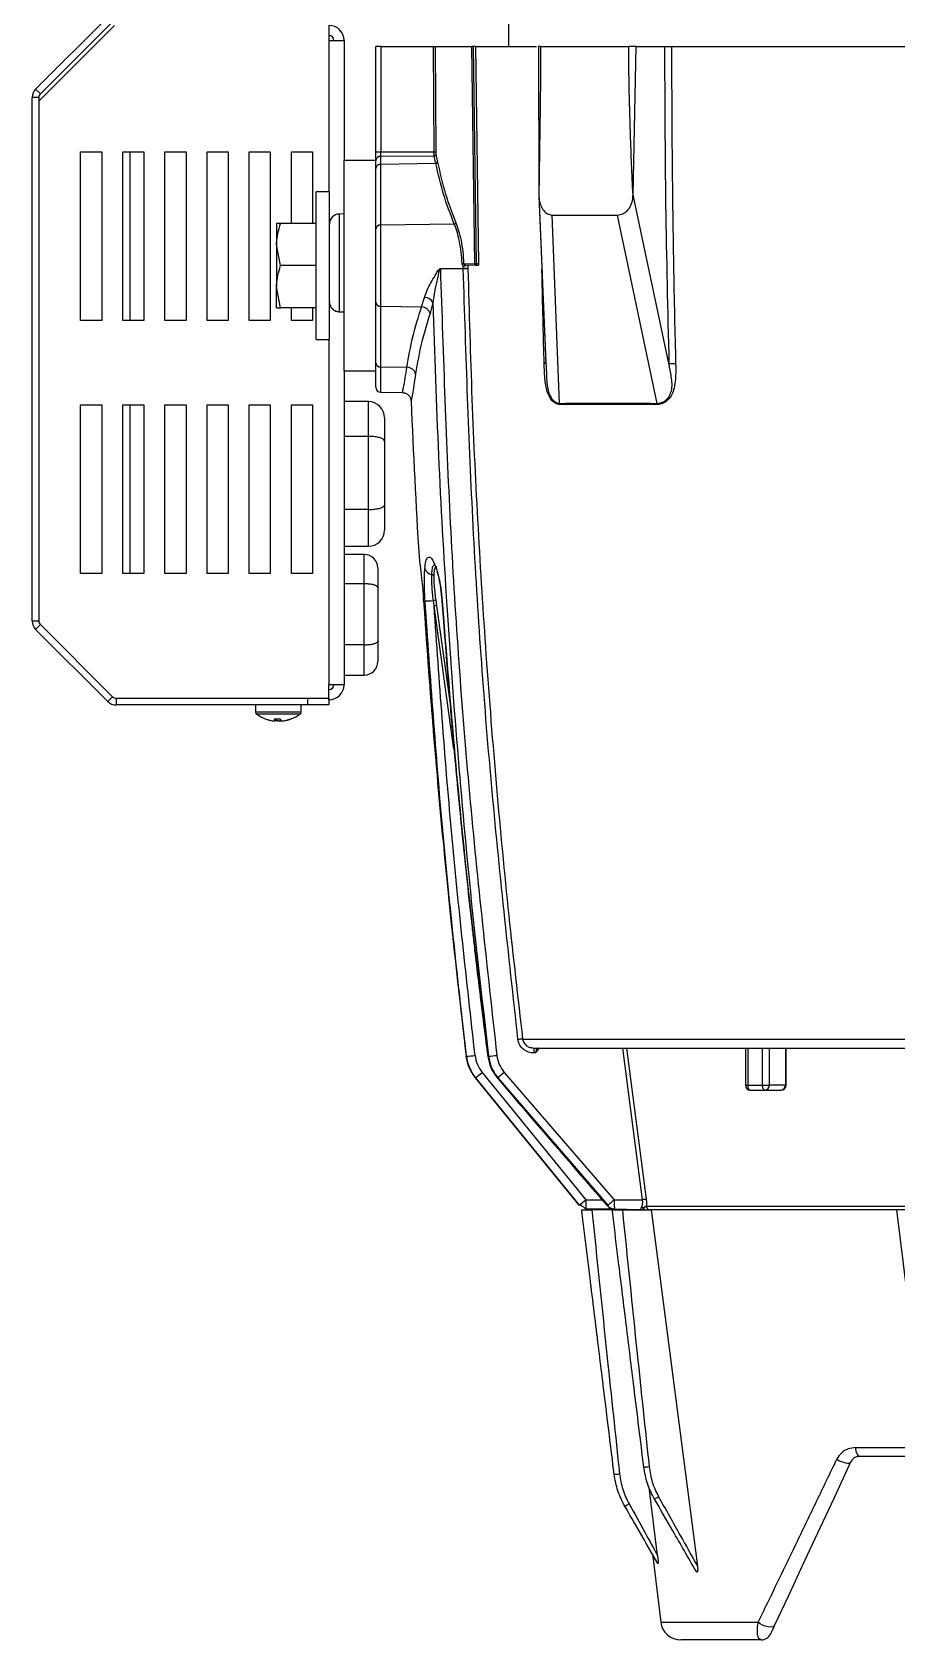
# Model space of a CAD drawing. Extents: x 8 to 113, y 0 to 87.
# Drawn here: x 43.24 to 48.37, y 0.22 to 9.75 of the extents above; entities that cross this region are included whole.
import ezdxf

# ---------------------------------------------------------------- set-up
doc = ezdxf.new("R2010")
doc.units = 0
doc.header["$MEASUREMENT"] = 0
doc.layers.add('OBJECT', color=7, linetype='CONTINUOUS')

msp = doc.modelspace()

# ---------------------------------------------------------------- linework, layer by layer
at = {"layer": 'OBJECT'}
for p, q in [((43.2627, 9.4164), (43.6901, 9.8438)), ((46.0703, 9.6693), (46.0703, 9.8756)), ((43.7313, 9.7943), (43.2822, 9.3452)), ((43.7184, 9.8156), (43.291, 9.3881)), ((45.0022, 9.7943), (45.0022, 9.7043)), ((45.0022, 9.7043), (45.0922, 9.7043)), ((45.0022, 9.7043), (45.0022, 8.8068)), ((45.0922, 9.7043), (45.0922, 8.9943)), ((45.2802, 9.0435), (45.2802, 9.6693)), ((45.3094, 9.6693), (45.2802, 9.6693)), ((45.3094, 9.6693), (45.3094, 9.0435)), ((45.3094, 9.6693), (45.6222, 9.6693)), ((45.6261, 9.0451), (45.6222, 9.6693)), ((45.6319, 9.6693), (45.6357, 9.0452)), ((45.6319, 9.6693), (45.8492, 9.6693)), ((45.8671, 8.3796), (45.8492, 9.6693)), ((45.8581, 9.6693), (45.8761, 8.3798)), ((45.8719, 9.6693), (45.8581, 9.6693)), ((45.8719, 9.6693), (45.8899, 8.3793)), ((45.8719, 9.6693), (46.2325, 9.6693)), ((46.2447, 9.6693), (46.2473, 8.7893)), ((46.2576, 9.6693), (46.7808, 9.6693)), ((46.8059, 8.7893), (46.8253, 9.6693)), ((46.8253, 9.6693), (46.993, 9.6693)), ((47.0346, 9.6693), (48.7749, 9.6693)), ((43.2422, 6.2618), (43.2422, 9.3669)), ((43.2822, 9.3669), (43.2422, 9.3669)), ((43.291, 9.3881), (43.2627, 9.4164)), ((43.2822, 9.3669), (43.2822, 6.2618)), ((43.5297, 9.0443), (43.6547, 9.0443)), ((43.5297, 8.0443), (43.5297, 9.0443)), ((43.6547, 9.0443), (43.6547, 8.0443)), ((43.7797, 9.0443), (43.9047, 9.0443)), ((43.7797, 8.0443), (43.7797, 9.0443)), ((43.8222, 9.0443), (43.8222, 8.0443)), ((43.9047, 9.0443), (43.9047, 8.0443)), ((44.0297, 9.0443), (44.1547, 9.0443)), ((44.0297, 8.0443), (44.0297, 9.0443)), ((44.1547, 9.0443), (44.1547, 8.0443)), ((44.2797, 9.0443), (44.4047, 9.0443)), ((44.2797, 8.0443), (44.2797, 9.0443)), ((44.4047, 9.0443), (44.4047, 8.0443)), ((44.5297, 9.0443), (44.6547, 9.0443)), ((44.5297, 8.0443), (44.5297, 9.0443)), ((44.6547, 9.0443), (44.6547, 8.0443)), ((44.7797, 8.6193), (44.7797, 9.0443)), ((44.7797, 9.0443), (44.9047, 9.0443)), ((44.9047, 9.0443), (44.9047, 8.6193)), ((45.0922, 7.7443), (45.0922, 8.9943)), ((45.0922, 8.9943), (45.2802, 8.9943)), ((45.2802, 9.0435), (45.3094, 9.0435)), ((45.2802, 7.7443), (45.2802, 8.9943)), ((45.3094, 9.0435), (45.6261, 9.0451)), ((45.6273, 9.0193), (45.3097, 9.0176)), ((45.3097, 8.9697), (45.3097, 9.0176)), ((45.6367, 8.9743), (45.3097, 8.9697)), ((45.3097, 8.6097), (45.3097, 8.9697)), ((45.6367, 8.9743), (45.6273, 9.0193)), ((45.6371, 9.028), (45.6464, 8.9825)), ((45.0052, 8.8068), (44.9272, 8.8068)), ((44.9272, 7.9318), (44.9272, 8.8068)), ((45.0052, 7.9318), (45.0052, 8.8068)), ((46.2473, 8.7893), (46.2897, 7.7881)), ((46.2478, 8.7811), (46.2897, 7.7941)), ((47.019, 7.7881), (46.8059, 8.7893)), ((44.6922, 8.6193), (44.6922, 8.4943)), ((44.9272, 8.6193), (44.7145, 8.6193)), ((45.0922, 8.6763), (45.0636, 8.6756)), ((45.0636, 8.6756), (45.0636, 8.0961)), ((45.746, 8.6158), (45.3097, 8.6097)), ((45.3097, 8.1289), (45.3097, 8.6097)), ((46.3255, 8.6693), (46.7144, 8.6693)), ((46.3708, 7.5528), (46.3255, 8.6693)), ((46.95, 7.5528), (46.7144, 8.6693)), ((44.7145, 8.3693), (44.6922, 8.4943)), ((44.6922, 8.4943), (44.6922, 8.2443)), ((44.9272, 8.3693), (44.7145, 8.3693)), ((45.6635, 8.3522), (45.7989, 8.3521)), ((45.7989, 8.35), (45.6635, 8.3501)), ((45.7989, 8.3521), (45.7986, 8.3678)), ((45.7989, 8.3521), (45.7989, 8.35)), ((45.8014, 8.3819), (45.8671, 8.3796)), ((45.8761, 8.3698), (45.8129, 8.372)), ((45.8264, 8.3716), (45.8268, 8.3512)), ((45.8268, 8.3512), (45.8268, 8.3503)), ((45.8899, 8.3793), (45.8761, 8.3798)), ((45.886, 8.3695), (45.8761, 8.3698)), ((44.7145, 8.1193), (44.6922, 8.2443)), ((44.6922, 8.1193), (44.6922, 8.2443)), ((44.9272, 8.1193), (44.7145, 8.1193)), ((44.7797, 8.0443), (44.7797, 8.1193)), ((44.9047, 8.1193), (44.9047, 8.0443)), ((45.3097, 8.1289), (45.5524, 8.1255)), ((45.3097, 7.7689), (45.3097, 8.1289)), ((45.5524, 8.1255), (45.5699, 8.181)), ((45.6192, 8.1501), (45.602, 8.0852)), ((43.6547, 8.0443), (43.5297, 8.0443)), ((43.9047, 8.0443), (43.7797, 8.0443)), ((44.1547, 8.0443), (44.0297, 8.0443)), ((44.4047, 8.0443), (44.2797, 8.0443)), ((44.6547, 8.0443), (44.5297, 8.0443)), ((44.9047, 8.0443), (44.7797, 8.0443)), ((45.0922, 8.0943), (45.0636, 8.095)), ((44.9272, 7.9318), (45.0052, 7.9318)), ((45.0022, 7.9318), (45.0022, 5.8843)), ((45.0922, 7.7443), (45.0922, 5.8843)), ((45.2802, 7.7443), (45.0922, 7.7443)), ((45.0924, 7.7443), (45.0924, 7.6864)), ((45.3097, 7.7689), (45.465, 7.7668)), ((45.3097, 7.6188), (45.3097, 7.7689)), ((46.2897, 7.788), (46.2895, 7.8004)), ((46.2897, 7.7881), (46.2897, 7.788)), ((46.2903, 7.7804), (46.2934, 7.7075)), ((45.0922, 7.6864), (45.0924, 7.6864)), ((43.5297, 7.5443), (43.6547, 7.5443)), ((43.5297, 6.5443), (43.5297, 7.5443)), ((43.6547, 7.5443), (43.6547, 6.5443)), ((43.7797, 7.5443), (43.9047, 7.5443)), ((43.7797, 6.5443), (43.7797, 7.5443)), ((43.8222, 7.5443), (43.8222, 6.5443)), ((43.9047, 7.5443), (43.9047, 6.5443)), ((44.0297, 7.5443), (44.1547, 7.5443)), ((44.0297, 6.5443), (44.0297, 7.5443)), ((44.1547, 7.5443), (44.1547, 6.5443)), ((44.2797, 7.5443), (44.4047, 7.5443)), ((44.2797, 6.5443), (44.2797, 7.5443)), ((44.4047, 7.5443), (44.4047, 6.5443)), ((44.5297, 7.5443), (44.6547, 7.5443)), ((44.5297, 6.5443), (44.5297, 7.5443)), ((44.6547, 7.5443), (44.6547, 6.5443)), ((44.7797, 7.5443), (44.9047, 7.5443)), ((44.7797, 6.5443), (44.7797, 7.5443)), ((44.9047, 7.5443), (44.9047, 6.5443)), ((45.2362, 7.5628), (45.0922, 7.5628)), ((45.2362, 7.3568), (45.2362, 7.5628)), ((45.3097, 7.6188), (45.4383, 7.6166)), ((46.3708, 7.5528), (46.3713, 7.5458)), ((45.3322, 7.4668), (45.3322, 7.3274)), ((45.2362, 7.3568), (45.0922, 7.3568)), ((45.2362, 6.9233), (45.2362, 7.3568)), ((45.3322, 7.3274), (45.3322, 6.9495)), ((45.2362, 6.9233), (45.0922, 6.9233)), ((45.2362, 6.7048), (45.2362, 6.9233)), ((45.3322, 6.9495), (45.3322, 6.8008)), ((45.0922, 6.7048), (45.2362, 6.7048)), ((45.2122, 6.6564), (45.0922, 6.6564)), ((45.2122, 6.4821), (45.2122, 6.6564)), ((43.6547, 6.5443), (43.5297, 6.5443)), ((43.9047, 6.5443), (43.7797, 6.5443)), ((44.1547, 6.5443), (44.0297, 6.5443)), ((44.4047, 6.5443), (44.2797, 6.5443)), ((44.6547, 6.5443), (44.5297, 6.5443)), ((44.9047, 6.5443), (44.7797, 6.5443)), ((45.2922, 6.5764), (45.2922, 6.4583)), ((45.2122, 6.4821), (45.0922, 6.4821)), ((45.2122, 6.1208), (45.2122, 6.4821)), ((45.2922, 6.4583), (45.2922, 6.1434)), ((45.5638, 6.3806), (45.5625, 6.3993)), ((45.6258, 6.3509), (45.6219, 6.383)), ((45.7441, 5.5014), (45.6258, 6.3509)), ((45.6358, 6.3847), (45.6403, 6.3527)), ((45.6403, 6.3527), (45.7295, 5.7124)), ((45.6725, 6.3813), (45.6817, 6.2586)), ((45.6743, 6.3819), (45.6835, 6.259)), ((43.2822, 6.2618), (43.2422, 6.2618)), ((43.291, 6.2406), (43.2627, 6.2123)), ((43.6901, 5.7848), (43.2627, 6.2123)), ((43.291, 6.2406), (43.7184, 5.8131)), ((45.2122, 6.1208), (45.0922, 6.1208)), ((45.2122, 5.9414), (45.2122, 6.1208)), ((45.2922, 6.1434), (45.2922, 6.0214)), ((45.0922, 5.9414), (45.2122, 5.9414)), ((45.0022, 5.7943), (45.0022, 5.8843)), ((45.0922, 5.8843), (45.0022, 5.8843)), ((43.7184, 5.8131), (43.6901, 5.7848)), ((43.7396, 5.8043), (43.7396, 5.7643)), ((43.7396, 5.8043), (44.8772, 5.8043)), ((44.8772, 5.7643), (43.7396, 5.7643)), ((44.5672, 5.7643), (44.5672, 5.7209)), ((44.8372, 5.7209), (44.5672, 5.7209)), ((44.8372, 5.7209), (44.8372, 5.7643)), ((44.8772, 5.7643), (44.8772, 5.8043)), ((44.8772, 5.8043), (45.0022, 5.8043)), ((45.0022, 5.7643), (44.8772, 5.7643)), ((45.0022, 5.8043), (45.0022, 5.7643)), ((44.8309, 5.7088), (44.5734, 5.7088)), ((44.6765, 5.6689), (44.6766, 5.6694)), ((44.6834, 5.6813), (44.6821, 5.6689)), ((44.6858, 5.6689), (44.6869, 5.6812)), ((44.7022, 5.6695), (44.706, 5.6689)), ((44.706, 5.6703), (44.706, 5.6689)), ((44.7223, 5.6692), (44.7223, 5.6689)), ((44.7279, 5.6689), (44.7278, 5.6694)), ((46.1512, 3.7824), (48.7808, 3.7824)), ((46.8621, 2.8294), (46.7453, 3.7293)), ((46.7677, 3.7293), (46.884, 2.832)), ((47.4721, 3.7293), (47.4721, 3.5093)), ((47.4867, 3.7293), (47.4867, 3.5093)), ((47.5742, 3.5093), (47.5742, 3.7293)), ((47.6147, 3.5093), (47.6147, 3.7293)), ((47.7097, 3.7293), (47.7097, 3.5093)), ((47.7137, 3.5093), (47.7137, 3.7293)), ((45.817, 3.68), (45.8171, 3.6801)), ((45.8178, 3.6801), (45.8171, 3.6801)), ((45.9494, 3.6801), (45.9463, 3.6801)), ((46.2282, 3.6998), (46.219, 3.6998)), ((46.487, 2.7973), (45.8713, 3.5524)), ((45.8713, 3.5524), (45.8719, 3.5524)), ((45.8719, 3.5524), (46.4871, 2.7973)), ((45.9115, 3.5845), (46.5267, 2.8295)), ((46.0022, 3.5524), (46.6539, 2.7973)), ((46.0047, 3.5524), (46.0022, 3.5524)), ((46.0427, 3.5846), (46.0047, 3.5524)), ((46.0047, 3.5524), (46.6567, 2.7971)), ((46.0427, 3.5846), (46.6935, 2.8294)), ((47.4721, 3.5093), (47.4867, 3.5093)), ((47.4867, 3.5093), (47.5742, 3.5093)), ((47.5021, 3.4793), (47.5887, 3.4793)), ((47.5742, 3.5093), (47.6147, 3.5093)), ((47.5887, 3.4793), (47.6837, 3.4793)), ((47.7097, 3.5093), (47.6147, 3.5093)), ((47.7097, 3.5093), (47.7137, 3.5093)), ((46.5265, 2.7775), (46.6665, 2.7751)), ((46.5265, 2.7775), (46.5265, 2.7775)), ((46.5267, 2.8295), (46.623, 2.8294)), ((46.5269, 2.7775), (46.5269, 2.7785)), ((46.6791, 2.7693), (46.5619, 2.7693)), ((46.6657, 2.7751), (46.6741, 2.7733)), ((46.6949, 2.7693), (46.6885, 2.7693)), ((46.6903, 2.7747), (46.8464, 2.772)), ((46.6935, 2.8294), (46.8621, 2.8294)), ((46.7359, 2.7693), (46.7128, 2.7693)), ((46.7428, 2.7693), (46.914, 2.7693)), ((46.8842, 2.7913), (46.8688, 2.7803)), ((46.8842, 2.7913), (51.0762, 2.7913)), ((46.914, 2.7693), (47.1877, 0.6573)), ((48.3706, 2.7693), (46.914, 2.7693)), ((48.4492, 2.1293), (48.3706, 2.7693)), ((48.127, 1.36), (49.8334, 1.36)), ((49.8096, 1.3073), (48.1508, 1.3073)), ((46.9513, 0.7203), (46.9024, 1.1226)), ((46.9207, 0.729), (46.9704, 0.3247)), ((46.9704, 0.3247), (47.5491, 0.3247)), ((47.567, 0.2193), (47.0895, 0.2193))]:
    msp.add_line(p, q, dxfattribs=at)
at = {"layer": 'OBJECT', "flags": 128}
for points in [[(45.0636, 8.0961), (45.0836, 8.0956), (45.0922, 8.0953)], [(45.5627, 6.3984), (45.5626, 6.3985), (45.5625, 6.3993)], [(45.5638, 6.3806), (45.5639, 6.3804), (45.564, 6.3804)], [(45.6743, 6.3819), (45.6727, 6.3815), (45.6725, 6.3813)], [(45.6835, 6.259), (45.6818, 6.2587), (45.6818, 6.2586)], [(44.6984, 5.6689), (44.6924, 5.6696), (44.6874, 5.6704)], [(44.706, 5.6689), (44.712, 5.6696), (44.717, 5.6704)], [(44.7279, 5.6689), (44.7322, 5.6696), (44.7359, 5.6704)], [(45.9463, 3.6801), (45.9441, 3.6797), (45.9441, 3.6796)], [(45.8716, 3.5526), (45.8715, 3.5525), (45.8713, 3.5524)], [(46.0022, 3.5524), (46.0011, 3.5514), (46.0012, 3.5515)], [(47.4867, 3.5093), (47.487, 3.5035), (47.4878, 3.4979), (47.4893, 3.4927), (47.4912, 3.4881), (47.4935, 3.4844), (47.4962, 3.4816), (47.4991, 3.4799), (47.5021, 3.4793)], [(47.5887, 3.4793), (47.5859, 3.4799), (47.5831, 3.4816), (47.5806, 3.4844), (47.5784, 3.4881), (47.5766, 3.4927), (47.5753, 3.4979), (47.5744, 3.5035), (47.5742, 3.5093)], [(46.4872, 2.7975), (46.4871, 2.7974), (46.487, 2.7973)], [(46.6539, 2.7973), (46.6522, 2.7958), (46.6522, 2.7958)], [(46.6833, 2.7624), (46.6828, 2.7663), (46.6824, 2.7693)], [(48.1508, 1.3073), (48.1464, 1.3083), (48.1423, 1.3112), (48.1384, 1.316), (48.1349, 1.3224), (48.1319, 1.3303), (48.1296, 1.3394), (48.1279, 1.3494), (48.127, 1.36)], [(48.0964, 1.2727), (47.996, 1.0573), (47.9004, 0.8525), (47.8101, 0.6587), (47.7252, 0.4766), (47.6459, 0.3067)], [(48.015, 1.2907), (48.0273, 1.2838), (48.0404, 1.2777), (48.0536, 1.2727), (48.0661, 1.2693), (48.0773, 1.2675), (48.0863, 1.2675), (48.0928, 1.2692), (48.0964, 1.2727)], [(47.6459, 0.3067), (47.6404, 0.3001), (47.6312, 0.296), (47.619, 0.2946), (47.6047, 0.296), (47.5895, 0.3001), (47.5744, 0.3066), (47.5606, 0.315), (47.5491, 0.3247)]]:
    msp.add_lwpolyline(points, dxfattribs=at)
at = {"layer": 'OBJECT'}
for centre, radius, start, end in [((45.0022, 9.7043), 0.09, 0, 90), ((45.0022, 9.7043), 0.03, 0, 90), ((43.3122, 9.3669), 0.07, 135, 180), ((43.3122, 9.3669), 0.03, 135, 180), ((45.3082, 8.9896), 0.0281, 87.02359, 175.60618), ((45.3074, 8.9425), 0.0274, 85.20897, 173.08809), ((45.5139, 18.2283), 9.184, 270.69999, 270.76034), ((45.6271, 9.0293), 0.01, 271.13237, 352.45706), ((45.6365, 8.9844), 0.0101, 270.98262, 348.80727), ((45.0652, 8.6156), 0.06, 91.5, 180), ((45.3074, 8.5825), 0.0274, 85.20894, 173.08817), ((45.7447, 8.6269), 0.0112, 277.03412, 345.07614), ((43.9831, 8.3511), 1.6804, 359.96291, 0.03709), ((45.7889, 8.4962), 0.115, 271.60728, 276.25141), ((45.8051, 8.1074), 0.2448, 84.90983, 91.43419), ((45.8251, 7.3802), 0.9701, 89.89874, 91.54385), ((45.9478, 8.3748), 0.0719, 176.01497, 183.98503), ((45.3074, 8.1562), 0.0274, 186.91183, 274.79106), ((45.5469, 8.068), 0.0578, 17.2703, 84.46749), ((45.5661, 8.12), 0.0611, 29.55644, 86.40771), ((45.0798, 8.0955), 0.0162, 178.09166, 181.90834), ((45.3074, 7.7962), 0.0274, 186.91191, 274.79103), ((45.465, 7.7142), 0.0525, 13.80809, 90.06544), ((45.3102, 7.6488), 0.03, 180, 269), ((45.2362, 7.4668), 0.096, 0, 90), ((96.1062, 9.6693), 50.66, 182.37923, 183.42528), ((45.2362, 6.8008), 0.096, 270, 0), ((45.2122, 6.5764), 0.08, 0, 90), ((45.6174, 6.5864), 0.0486, 196.76446, 264.04477), ((45.6113, 6.5244), 0.0137, 21.51783, 85.64417), ((45.5516, 7.3288), 0.9485, 271.26581, 274.24785), ((45.6766, 6.0107), 0.3762, 96.2276, 98.36804), ((45.6731, 6.033), 0.3214, 95.86198, 98.46292), ((43.3122, 6.2618), 0.07, 180, 225), ((43.3122, 6.2618), 0.03, 180, 225), ((45.2122, 6.0214), 0.08, 270, 0), ((45.0022, 5.8843), 0.03, 270, 0), ((45.0022, 5.8843), 0.09, 270, 0), ((43.7396, 5.8343), 0.07, 225, 270), ((43.7396, 5.8343), 0.03, 225, 270), ((44.5822, 5.7209), 0.015, 180, 234.3318), ((44.8222, 5.7209), 0.015, 305.6682, 0), ((44.7022, 5.8881), 0.2208, 234.3318, 249.58293), ((44.7002, 5.8863), 0.2182, 249.71991, 265.23368), ((44.6258, 5.6828), 0.00169, 222.31316, 277.53413), ((44.7022, 5.8881), 0.2208, 249.58293, 262.00778), ((44.6911, 5.8094), 0.1413, 254.91179, 264.05978), ((44.6944, 5.9481), 0.267, 266.3425, 273.6575), ((44.7024, 5.6836), 0.0252, 184.54497, 215.93085), ((44.6628, 5.6901), 0.0313, 317.21993, 344.25108), ((44.6861, 5.7562), 0.0882, 277.98276, 289.31623), ((44.71, 5.9485), 0.2674, 268.31775, 270.33783), ((44.7416, 5.6901), 0.0313, 195.75129, 222.7777), ((44.7002, 5.889), 0.2209, 274.77743, 290.16311), ((44.7042, 5.8863), 0.2182, 274.76632, 290.28009), ((44.7022, 5.8881), 0.2208, 277.99222, 290.41707), ((44.7784, 5.6854), 0.00431, 241.66718, 281.58476), ((44.7022, 5.8881), 0.2208, 290.41707, 305.6682), ((46.2626, 2.6541), 1.1338, 95.63879, 97.0377), ((45.7972, 3.7071), 0.4219, 359.00574, 3.02315), ((45.7355, 4.7206), 1.0437, 274.52247, 277.33458), ((45.7658, 5.5434), 1.8723, 275.62665, 277.12904), ((42.1021, 8.2483), 6.0219, 308.75676, 309.24243), ((47.5021, 3.5093), 0.03, 180, 270), ((47.5866, 3.5075), 0.0282, 274.40147, 3.81167), ((47.6837, 3.5093), 0.03, 270, 0), ((47.6816, 3.5075), 0.0282, 274.40147, 3.81167), ((42.5047, 7.7414), 6.3484, 308.85122, 309.31111), ((46.6823, 2.7943), 0.025, 230.91444, 270), ((46.6982, 2.7887), 0.0194, 217.95357, 268.36611), ((46.7129, 2.7938), 0.0245, 231.89395, 269.9508), ((46.78, 2.7843), 0.015, 270.00162, 310.59421), ((46.7802, 2.7842), 0.0148, 270.03287, 310.84349), ((46.78, 2.7843), 0.015, 271.62679, 310.60092), ((46.8452, 2.7913), 0.0219, 240.58148, 269.88339), ((46.8509, 2.7943), 0.025, 251.72932, 269.99631), ((46.8501, 2.7527), 0.0333, 55.90027, 79.20116), ((46.9752, 1.9728), 0.864, 96.05599, 97.51917), ((46.8836, 2.7846), 0.0154, 196.28745, 262.8344), ((46.9076, 2.7928), 0.0235, 183.7598, 267.37448), ((47.0895, 0.3393), 0.12, 187, 270), ((47.567, 0.2793), 0.06, 270, 335)]:
    msp.add_arc(centre, radius, start, end, dxfattribs=at)
for points, knots in [([(45.6222, 9.6693), (45.6233, 9.6693), (45.625, 9.6693), (45.627, 9.6693), (45.6284, 9.6693), (45.6296, 9.6693), (45.6305, 9.6693), (45.6314, 9.6693), (45.6317, 9.6693), (45.6319, 9.6693)], [0, 0, 0, 0, 0.235207, 0.351552, 0.467887, 0.584228, 0.700573, 0.816902, 1, 1, 1, 1]), ([(45.8581, 9.6693), (45.8576, 9.6693), (45.8565, 9.6693), (45.8549, 9.6693), (45.8534, 9.6693), (45.852, 9.6693), (45.8508, 9.6693), (45.8499, 9.6693), (45.8494, 9.6693), (45.8492, 9.6693)], [0, 0, 0, 0, 0.143851, 0.287677, 0.431526, 0.575369, 0.719208, 0.857742, 1, 1, 1, 1]), ([(46.2576, 9.6693), (46.2539, 9.6693), (46.2465, 9.6693), (46.2438, 9.6693), (46.2445, 9.6693), (46.2447, 9.6693)], [0, 0, 0, 0, 0.425026, 0.850044, 1, 1, 1, 1]), ([(46.2576, 9.6693), (46.2575, 9.6144), (46.2572, 9.4995), (46.2554, 9.3249), (46.2529, 9.1469), (46.2501, 8.9684), (46.2482, 8.8497), (46.2473, 8.7893)], [0, 0, 0, 0, 0.187145, 0.391348, 0.595125, 0.793954, 1, 1, 1, 1]), ([(46.8059, 8.7893), (46.8031, 8.8497), (46.7976, 8.9684), (46.7907, 9.1469), (46.7852, 9.3249), (46.7815, 9.4995), (46.781, 9.6144), (46.7808, 9.6693)], [0, 0, 0, 0, 0.206023, 0.404822, 0.608638, 0.812834, 1, 1, 1, 1]), ([(46.8253, 9.6693), (46.8185, 9.6693), (46.805, 9.6693), (46.7899, 9.6693), (46.7827, 9.6693), (46.7808, 9.6693)], [0, 0, 0, 0, 0.425021, 0.850046, 1, 1, 1, 1]), ([(46.993, 9.6693), (46.9941, 9.3557), (46.9963, 8.7285), (47.0114, 8.1016), (47.019, 7.7881)], [0, 0, 0, 0, 0.499998, 1, 1, 1, 1]), ([(46.993, 9.6693), (46.9968, 9.6693), (47.0074, 9.6693), (47.022, 9.6693), (47.0312, 9.6693), (47.0346, 9.6693)], [0, 0, 0, 0, 0.263886, 0.723096, 1, 1, 1, 1]), ([(47.0346, 9.6693), (47.0348, 9.5648), (47.035, 9.3558), (47.0371, 9.0423), (47.0406, 8.7161), (47.0455, 8.3898), (47.0516, 8.0765), (47.0564, 7.8804), (47.0587, 7.7888)], [0, 0, 0, 0, 0.166677, 0.333344, 0.500001, 0.687097, 0.853763, 1, 1, 1, 1]), ([(45.2802, 8.9917), (45.2802, 8.9947), (45.2802, 9.0006), (45.2802, 9.0133), (45.2802, 9.0279), (45.2802, 9.0383), (45.2802, 9.0435)], [0, 0, 0, 0, 0.250003, 0.499813, 0.750165, 1, 1, 1, 1]), ([(45.3097, 9.0176), (45.3096, 9.0191), (45.3095, 9.0221), (45.3094, 9.0284), (45.3094, 9.0357), (45.3094, 9.0409), (45.3094, 9.0435)], [0, 0, 0, 0, 0.2494547, 0.4998675, 0.749774, 1, 1, 1, 1]), ([(45.6273, 9.0193), (45.6272, 9.0208), (45.6268, 9.0237), (45.6265, 9.03), (45.6262, 9.0373), (45.6261, 9.0425), (45.6261, 9.0451)], [0, 0, 0, 0, 0.24939, 0.499166, 0.749323, 1, 1, 1, 1]), ([(45.6357, 9.0452), (45.6358, 9.0435), (45.6358, 9.04), (45.6361, 9.0352), (45.6366, 9.0309), (45.6369, 9.029), (45.6371, 9.028)], [0, 0, 0, 0, 0.248921, 0.499835, 0.751191, 1, 1, 1, 1]), ([(45.746, 8.6158), (45.7232, 8.6748), (45.6774, 8.7932), (45.6503, 8.9138), (45.6367, 8.9743)], [0, 0, 0, 0, 0.498477, 1, 1, 1, 1]), ([(45.6464, 8.9825), (45.6607, 8.9191), (45.6879, 8.7985), (45.7337, 8.6802), (45.7555, 8.624)], [0, 0, 0, 0, 0.5257202, 1, 1, 1, 1]), ([(46.2473, 8.7893), (46.2474, 8.7855), (46.2477, 8.7756), (46.2505, 8.7538), (46.2586, 8.7239), (46.2757, 8.6947), (46.2988, 8.674), (46.3164, 8.6709), (46.3255, 8.6693)], [0, 0, 0, 0, 0.0612938, 0.1579775, 0.3530257, 0.5689643, 0.7756011, 1, 1, 1, 1]), ([(46.7144, 8.6693), (46.7248, 8.6708), (46.7456, 8.6738), (46.7739, 8.6951), (46.7947, 8.7262), (46.8047, 8.7599), (46.8056, 8.7811), (46.8059, 8.7893)], [0, 0, 0, 0, 0.217937, 0.435233, 0.661573, 0.868603, 1, 1, 1, 1]), ([(44.6922, 8.4943), (44.6922, 8.4973), (44.6925, 8.5395), (44.7039, 8.5809), (44.7145, 8.6193)], [0, 0, 0, 0, 0.070213, 1, 1, 1, 1]), ([(44.7145, 8.6193), (44.7054, 8.6193), (44.6935, 8.6193), (44.6924, 8.6193), (44.6922, 8.6193)], [0, 0, 0, 0, 0.7681508, 1, 1, 1, 1]), ([(45.2802, 8.1529), (45.2802, 8.1664), (45.2802, 8.1937), (45.2802, 8.2474), (45.2802, 8.3069), (45.2802, 8.3693), (45.2802, 8.4318), (45.2802, 8.4913), (45.2802, 8.545), (45.2802, 8.5723), (45.2802, 8.5858)], [0, 0, 0, 0, 0.123305, 0.25, 0.376695, 0.5, 0.623305, 0.75, 0.876695, 1, 1, 1, 1]), ([(45.7921, 8.3812), (45.7907, 8.4037), (45.7877, 8.4498), (45.7771, 8.5142), (45.763, 8.5721), (45.7517, 8.6013), (45.746, 8.6158)], [0, 0, 0, 0, 0.242737, 0.499356, 0.749988, 1, 1, 1, 1]), ([(45.7555, 8.624), (45.7611, 8.609), (45.7723, 8.5789), (45.7863, 8.5197), (45.797, 8.4534), (45.7999, 8.4057), (45.8014, 8.3819)], [0, 0, 0, 0, 0.249476, 0.499686, 0.749415, 1, 1, 1, 1]), ([(44.6922, 8.2443), (44.6922, 8.2473), (44.6925, 8.2895), (44.7039, 8.3309), (44.7145, 8.3693)], [0, 0, 0, 0, 0.070214, 1, 1, 1, 1]), ([(45.5699, 8.181), (45.5743, 8.1949), (45.5832, 8.2227), (45.6057, 8.2671), (45.6314, 8.3086), (45.6468, 8.3401), (45.66, 8.3512), (45.6621, 8.3521), (45.6631, 8.3522), (45.6635, 8.3522)], [0, 0, 0, 0, 0.249937, 0.500626, 0.749427, 0.968478, 0.986306, 0.993527, 1, 1, 1, 1]), ([(45.6635, 8.3501), (45.6634, 8.35), (45.6633, 8.35), (45.663, 8.3499), (45.6624, 8.3496), (45.6522, 8.3355), (45.6494, 8.299), (45.6303, 8.2334), (45.6236, 8.1833), (45.6192, 8.1501)], [0, 0, 0, 0, 0.001142, 0.002301, 0.004791, 0.01068, 0.246792, 0.502027, 1, 1, 1, 1]), ([(45.6635, 8.3501), (45.6805, 7.8305), (45.7146, 6.7911), (45.8261, 5.2352), (45.9408, 4.2019), (45.9981, 3.6856)], [0, 0, 0, 0, 0.333336, 0.666886, 1, 1, 1, 1]), ([(45.7986, 8.3678), (45.7969, 8.3697), (45.7943, 8.3726), (45.7925, 8.3774), (45.7923, 8.38), (45.7921, 8.3812)], [0, 0, 0, 0, 0.499445, 0.751584, 1, 1, 1, 1]), ([(45.7986, 8.3678), (45.8004, 8.3677), (45.8038, 8.3675), (45.8104, 8.3686), (45.8144, 8.3706), (45.817, 8.3719)], [0, 0, 0, 0, 0.252438, 0.503217, 1, 1, 1, 1]), ([(46.1236, 3.7793), (46.068, 4.2851), (45.9566, 5.2977), (45.8484, 6.8223), (45.8154, 7.8409), (45.7989, 8.35)], [0, 0, 0, 0, 0.33303, 0.666639, 1, 1, 1, 1]), ([(45.8014, 8.3819), (45.8015, 8.3812), (45.8017, 8.3799), (45.8027, 8.3774), (45.8049, 8.3747), (45.8087, 8.3726), (45.8115, 8.3722), (45.8129, 8.372)], [0, 0, 0, 0, 0.117751, 0.236264, 0.479976, 0.736393, 1, 1, 1, 1]), ([(45.8268, 8.3503), (45.8339, 8.0926), (45.8479, 7.5804), (45.8845, 6.8176), (45.9326, 6.0499), (45.9937, 5.2831), (46.0658, 4.5231), (46.123, 4.0263), (46.1512, 3.7824)], [0, 0, 0, 0, 0.168843, 0.335534, 0.500076, 0.67255, 0.839189, 1, 1, 1, 1]), ([(45.8671, 8.3796), (45.8676, 8.3796), (45.8684, 8.3796), (45.8706, 8.3797), (45.8732, 8.3798), (45.8751, 8.3798), (45.8761, 8.3798)], [0, 0, 0, 0, 0.249948, 0.499967, 0.749993, 1, 1, 1, 1]), ([(45.8761, 8.3698), (45.876, 8.3698), (45.8758, 8.3698), (45.8753, 8.3699), (45.8742, 8.3701), (45.8721, 8.3707), (45.8699, 8.3724), (45.8682, 8.3749), (45.8673, 8.3772), (45.8672, 8.3787), (45.8671, 8.3796)], [0, 0, 0, 0, 0.013718, 0.037881, 0.117462, 0.241308, 0.499767, 0.695357, 0.834141, 1, 1, 1, 1]), ([(45.8899, 8.3793), (45.8898, 8.3783), (45.8898, 8.3762), (45.8893, 8.3734), (45.8885, 8.3712), (45.8873, 8.3697), (45.8865, 8.3696), (45.886, 8.3695)], [0, 0, 0, 0, 0.1904146, 0.380721, 0.5749326, 0.7832683, 1, 1, 1, 1]), ([(46.2788, 7.7888), (46.2768, 7.8665), (46.2725, 8.0315), (46.2682, 8.219), (46.2662, 8.3289), (46.2658, 8.3515)], [0, 0, 0, 0, 0.414648, 0.879416, 1, 1, 1, 1]), ([(44.6922, 8.1193), (44.6924, 8.1193), (44.6935, 8.1193), (44.7054, 8.1193), (44.7145, 8.1193)], [0, 0, 0, 0, 0.2318492, 1, 1, 1, 1]), ([(45.0052, 8.155), (45.0052, 8.1548), (45.0052, 8.148), (45.0077, 8.1343), (45.0156, 8.1211), (45.0256, 8.1102), (45.0376, 8.1015), (45.0527, 8.0967), (45.0615, 8.0962), (45.0636, 8.0961)], [0, 0, 0, 0, 0.0046997, 0.2309337, 0.4575607, 0.5020059, 0.7161077, 0.9308008, 1, 1, 1, 1]), ([(45.0636, 8.095), (45.0615, 8.0951), (45.0527, 8.0957), (45.0376, 8.1005), (45.0256, 8.1093), (45.0156, 8.1204), (45.0091, 8.1315), (45.006, 8.1439), (45.0053, 8.1508), (45.0052, 8.1536), (45.0052, 8.1548), (45.0052, 8.155)], [0, 0, 0, 0, 0.069164, 0.283727, 0.497637, 0.542036, 0.76842, 0.905662, 0.960131, 0.995302, 1, 1, 1, 1]), ([(45.465, 7.7668), (45.4752, 7.8271), (45.4956, 7.9476), (45.5335, 8.0663), (45.5524, 8.1255)], [0, 0, 0, 0, 0.501212, 1, 1, 1, 1]), ([(45.6192, 8.1501), (45.629, 7.848), (45.6486, 7.2482), (45.6993, 6.3469), (45.7659, 5.4471), (45.848, 4.5563), (45.916, 3.9682), (45.9494, 3.6801)], [0, 0, 0, 0, 0.2022766, 0.4015017, 0.6039518, 0.8059482, 1, 1, 1, 1]), ([(45.602, 8.0852), (45.5846, 8.0299), (45.5471, 7.9113), (45.5268, 7.791), (45.516, 7.7268)], [0, 0, 0, 0, 0.4662685, 1, 1, 1, 1]), ([(45.2802, 7.6488), (45.2802, 7.6507), (45.2802, 7.6545), (45.2802, 7.6849), (45.2802, 7.7296), (45.2802, 7.7721), (45.2802, 7.7929)], [0, 0, 0, 0, 0.258384, 0.513253, 0.761369, 1, 1, 1, 1]), ([(45.4383, 7.6166), (45.4387, 7.6184), (45.4395, 7.622), (45.4453, 7.6521), (45.454, 7.6987), (45.4613, 7.7441), (45.465, 7.7668)], [0, 0, 0, 0, 0.243884, 0.498629, 0.749525, 1, 1, 1, 1]), ([(45.516, 7.7268), (45.5124, 7.7026), (45.5053, 7.6542), (45.4968, 7.6048), (45.491, 7.5723), (45.4902, 7.5683), (45.4899, 7.5663)], [0, 0, 0, 0, 0.250229, 0.500882, 0.749824, 1, 1, 1, 1]), ([(46.3713, 7.5458), (46.3632, 7.5471), (46.3469, 7.5498), (46.3248, 7.5684), (46.3066, 7.596), (46.29, 7.6431), (46.2816, 7.7097), (46.2797, 7.7624), (46.2788, 7.7888)], [0, 0, 0, 0, 0.125023, 0.250261, 0.372599, 0.500558, 0.750171, 1, 1, 1, 1]), ([(46.2897, 7.788), (46.2896, 7.7882), (46.2895, 7.7886), (46.2824, 7.7887), (46.2788, 7.7888)], [0, 0, 0, 0, 0.499997, 1, 1, 1, 1]), ([(46.2897, 7.788), (46.2904, 7.7714), (46.2918, 7.7382), (46.2941, 7.6887), (46.2984, 7.6422), (46.3078, 7.6094), (46.3178, 7.5893), (46.3264, 7.577), (46.3366, 7.5664), (46.3479, 7.5585), (46.3597, 7.5536), (46.3674, 7.5531), (46.3708, 7.5528)], [0, 0, 0, 0, 0.167655, 0.336418, 0.499288, 0.624455, 0.681335, 0.749952, 0.805262, 0.875044, 0.94588, 1, 1, 1, 1]), ([(46.95, 7.5528), (46.9598, 7.554), (46.9795, 7.5564), (47.0059, 7.5743), (47.0261, 7.6014), (47.0375, 7.6376), (47.0378, 7.6784), (47.0319, 7.719), (47.0261, 7.7512), (47.0218, 7.7737), (47.0198, 7.7836), (47.019, 7.788)], [0, 0, 0, 0, 0.1230669, 0.2465847, 0.3690533, 0.4915376, 0.6303108, 0.772463, 0.8994107, 0.9556654, 1, 1, 1, 1]), ([(47.0587, 7.7888), (47.059, 7.7702), (47.0596, 7.7347), (47.0571, 7.6819), (47.0492, 7.6349), (47.0329, 7.5959), (47.01, 7.5682), (46.9818, 7.5497), (46.9609, 7.5471), (46.9504, 7.5458)], [0, 0, 0, 0, 0.175155, 0.335953, 0.499736, 0.628068, 0.749936, 0.875048, 1, 1, 1, 1]), ([(47.019, 7.788), (47.0261, 7.7882), (47.0403, 7.7886), (47.0526, 7.7887), (47.0587, 7.7888)], [0, 0, 0, 0, 0.500002, 1, 1, 1, 1]), ([(45.4383, 7.6166), (45.4447, 7.6158), (45.4579, 7.6141), (45.4749, 7.6025), (45.487, 7.5858), (45.4889, 7.5726), (45.4899, 7.5663)], [0, 0, 0, 0, 0.240853, 0.499999, 0.759144, 1, 1, 1, 1]), ([(46.3708, 7.5528), (46.4582, 7.5529), (46.6333, 7.5529), (46.8444, 7.5529), (46.95, 7.5528)], [0, 0, 0, 0, 0.499779, 1, 1, 1, 1]), ([(46.9504, 7.5458), (46.8449, 7.5458), (46.6339, 7.5457), (46.4588, 7.5458), (46.3713, 7.5458)], [0, 0, 0, 0, 0.500003, 1, 1, 1, 1]), ([(46.95, 7.5528), (46.9501, 7.5517), (46.9503, 7.5493), (46.9504, 7.547), (46.9504, 7.5458)], [0, 0, 0, 0, 0.500003, 1, 1, 1, 1]), ([(45.3322, 7.3274), (45.3322, 7.3274), (45.3322, 7.3302), (45.3297, 7.3362), (45.3176, 7.3445), (45.2958, 7.3514), (45.2677, 7.356), (45.2467, 7.3565), (45.2362, 7.3568)], [0, 0, 0, 0, 0.003688, 0.16918, 0.383482, 0.590872, 0.795386, 1, 1, 1, 1]), ([(45.2362, 6.9233), (45.2467, 6.9236), (45.2677, 6.9241), (45.2958, 6.9281), (45.3176, 6.9342), (45.3297, 6.9416), (45.3322, 6.9471), (45.3322, 6.9495), (45.3322, 6.9495)], [0, 0, 0, 0, 0.204614, 0.4091276, 0.6165181, 0.8308179, 0.9963109, 1, 1, 1, 1]), ([(45.5367, 6.6426), (45.5368, 6.6402), (45.537, 6.6376), (45.5377, 6.6351), (45.5377, 6.635)], [0, 0, 0, 0, 0.94299, 1, 1, 1, 1]), ([(45.5367, 6.6426), (45.5372, 6.639), (45.5382, 6.632), (45.5454, 6.5772), (45.5546, 6.4977), (45.5598, 6.4321), (45.5625, 6.3993)], [0, 0, 0, 0, 0.24993, 0.499886, 0.749919, 1, 1, 1, 1]), ([(45.5709, 6.5724), (45.5727, 6.5881), (45.5765, 6.6194), (45.5874, 6.6415), (45.6015, 6.6431), (45.6183, 6.6232), (45.6359, 6.584), (45.6525, 6.528), (45.6666, 6.4591), (45.6717, 6.4077), (45.6743, 6.3819)], [0, 0, 0, 0, 0.124845, 0.24983, 0.374893, 0.499993, 0.625062, 0.749967, 0.874601, 1, 1, 1, 1]), ([(45.6124, 6.5381), (45.6132, 6.551), (45.615, 6.5769), (45.6226, 6.5958), (45.6303, 6.5942), (45.6339, 6.5935)], [0, 0, 0, 0, 0.345648, 0.688634, 1, 1, 1, 1]), ([(45.6442, 6.5816), (45.6404, 6.5824), (45.6329, 6.5841), (45.6259, 6.566), (45.6247, 6.5416), (45.6241, 6.5294)], [0, 0, 0, 0, 0.331196, 0.664786, 1, 1, 1, 1]), ([(45.5726, 6.3806), (45.5715, 6.3987), (45.5695, 6.4348), (45.5682, 6.4863), (45.5683, 6.5337), (45.57, 6.5595), (45.5709, 6.5724)], [0, 0, 0, 0, 0.250785, 0.500021, 0.750018, 1, 1, 1, 1]), ([(45.6219, 6.383), (45.6203, 6.3975), (45.617, 6.4265), (45.6138, 6.4681), (45.6119, 6.5065), (45.6122, 6.5276), (45.6124, 6.5381)], [0, 0, 0, 0, 0.251653, 0.500766, 0.75093, 1, 1, 1, 1]), ([(45.6241, 6.5294), (45.6241, 6.5196), (45.6242, 6.4998), (45.6267, 6.4639), (45.6305, 6.4252), (45.634, 6.3983), (45.6358, 6.3847)], [0, 0, 0, 0, 0.249435, 0.499656, 0.748628, 1, 1, 1, 1]), ([(45.6449, 6.5504), (45.6479, 6.5387), (45.6548, 6.5127), (45.6655, 6.4552), (45.67, 6.407), (45.6725, 6.3813)], [0, 0, 0, 0, 0.272966, 0.610724, 1, 1, 1, 1]), ([(45.2922, 6.4583), (45.2922, 6.4583), (45.2922, 6.4605), (45.2901, 6.4654), (45.28, 6.4722), (45.2618, 6.4777), (45.2385, 6.4814), (45.221, 6.4819), (45.2122, 6.4821)], [0, 0, 0, 0, 0.003686, 0.169181, 0.383482, 0.590871, 0.795385, 1, 1, 1, 1]), ([(45.5638, 6.3806), (45.581, 6.1367), (45.6147, 5.6612), (45.6766, 4.9674), (45.7429, 4.311), (45.7928, 3.8863), (45.8171, 3.6801)], [0, 0, 0, 0, 0.27038, 0.527173, 0.77038, 1, 1, 1, 1]), ([(45.5694, 6.3039), (45.5733, 6.2467), (45.5817, 6.1238), (45.5944, 5.9523), (45.6062, 5.7989), (45.6163, 5.6714), (45.636, 5.4318), (45.6626, 5.1289), (45.6969, 4.7715), (45.7201, 4.5439), (45.7378, 4.3768), (45.7514, 4.2507), (45.7692, 4.0907), (45.7892, 3.9155), (45.8037, 3.7936), (45.8106, 3.7364)], [0, 0, 0, 0, 0.0667, 0.143295, 0.200055, 0.245598, 0.29208, 0.479715, 0.599336, 0.709711, 0.745752, 0.794836, 0.857243, 0.932974, 1, 1, 1, 1]), ([(45.8178, 3.6801), (45.7682, 4.1263), (45.6682, 5.0248), (45.6046, 5.9266), (45.5726, 6.3806)], [0, 0, 0, 0, 0.49662, 1, 1, 1, 1]), ([(45.8688, 3.6854), (45.8194, 4.1289), (45.7206, 5.0158), (45.6574, 5.9059), (45.6258, 6.3509)], [0, 0, 0, 0, 0.500069, 1, 1, 1, 1]), ([(45.6818, 6.2586), (45.6878, 6.1796), (45.6985, 6.0378), (45.7139, 5.8497), (45.7263, 5.7032), (45.7369, 5.5814), (45.7575, 5.3525), (45.7852, 5.0632), (45.8207, 4.7218), (45.8446, 4.5046), (45.8627, 4.3449), (45.8767, 4.2245), (45.8949, 4.0718), (45.9176, 3.8865), (45.9348, 3.7521), (45.9441, 3.6796)], [0, 0, 0, 0, 0.091688, 0.164513, 0.21848, 0.261781, 0.305976, 0.484375, 0.598107, 0.70305, 0.737316, 0.783983, 0.843317, 0.915321, 1, 1, 1, 1]), ([(45.6835, 6.259), (45.7078, 5.9561), (45.7552, 5.366), (45.8436, 4.5063), (45.9127, 3.9503), (45.9463, 3.6801)], [0, 0, 0, 0, 0.351668, 0.685, 1, 1, 1, 1]), ([(45.2122, 6.1208), (45.221, 6.1211), (45.2385, 6.1215), (45.2618, 6.125), (45.28, 6.1302), (45.2901, 6.1366), (45.2922, 6.1412), (45.2922, 6.1433), (45.2922, 6.1434)], [0, 0, 0, 0, 0.204615, 0.409128, 0.616519, 0.83082, 0.996314, 1, 1, 1, 1]), ([(46.219, 3.6998), (46.2077, 3.7008), (46.1851, 3.703), (46.155, 3.7201), (46.1317, 3.746), (46.1263, 3.7682), (46.1236, 3.7793)], [0, 0, 0, 0, 0.250172, 0.500067, 0.749913, 1, 1, 1, 1]), ([(46.1512, 3.7824), (46.1518, 3.7788), (46.1532, 3.7714), (46.1582, 3.7609), (46.1654, 3.7512), (46.1773, 3.7405), (46.1953, 3.7313), (46.2108, 3.73), (46.2185, 3.7293)], [0, 0, 0, 0, 0.116907, 0.238658, 0.366334, 0.500852, 0.750248, 1, 1, 1, 1]), ([(46.2185, 3.7293), (46.2523, 3.7293), (46.3205, 3.7293), (46.4529, 3.7293), (46.6086, 3.7293), (46.7888, 3.7293), (46.9915, 3.7293), (47.2141, 3.7293), (47.4535, 3.7293), (47.7066, 3.7293), (47.9689, 3.7293), (48.2368, 3.7293), (48.5066, 3.7293), (48.688, 3.7293), (48.778, 3.7293)], [0, 0, 0, 0, 0.080321, 0.16194, 0.244772, 0.329378, 0.414487, 0.5, 0.585518, 0.670628, 0.755228, 0.838065, 0.919682, 1, 1, 1, 1]), ([(46.2459, 3.7293), (46.2438, 3.729), (46.2396, 3.7282), (46.2348, 3.723), (46.2316, 3.7169), (46.2298, 3.7115), (46.2286, 3.7057), (46.2283, 3.7017), (46.2282, 3.6998)], [0, 0, 0, 0, 0.250055, 0.499098, 0.634956, 0.762999, 0.884267, 1, 1, 1, 1]), ([(46.2452, 3.7228), (46.2442, 3.7209), (46.2399, 3.7123), (46.2333, 3.7052), (46.2282, 3.6998)], [0, 0, 0, 0, 0.2272508, 1, 1, 1, 1]), ([(46.2459, 3.7225), (46.246, 3.7231), (46.2464, 3.7253), (46.2459, 3.7261), (46.2456, 3.7266)], [0, 0, 0, 0, 0.292079, 1, 1, 1, 1]), ([(45.8713, 3.5524), (45.8574, 3.5722), (45.8304, 3.611), (45.8214, 3.6574), (45.8171, 3.6801)], [0, 0, 0, 0, 0.511471, 1, 1, 1, 1]), ([(45.8178, 3.6801), (45.8223, 3.6571), (45.8312, 3.6106), (45.8582, 3.5719), (45.8719, 3.5524)], [0, 0, 0, 0, 0.496594, 1, 1, 1, 1]), ([(45.8688, 3.6854), (45.8723, 3.6671), (45.8794, 3.6304), (45.9008, 3.5998), (45.9115, 3.5845)], [0, 0, 0, 0, 0.498431, 1, 1, 1, 1]), ([(45.9441, 3.6796), (45.949, 3.656), (45.9587, 3.6091), (45.9871, 3.5706), (46.0012, 3.5515)], [0, 0, 0, 0, 0.502857, 1, 1, 1, 1]), ([(45.9463, 3.6801), (45.9509, 3.6572), (45.9603, 3.6106), (45.9881, 3.572), (46.0022, 3.5524)], [0, 0, 0, 0, 0.490951, 1, 1, 1, 1]), ([(45.9494, 3.6801), (45.9539, 3.6571), (45.963, 3.6105), (45.9907, 3.5719), (46.0047, 3.5524)], [0, 0, 0, 0, 0.4931971, 1, 1, 1, 1]), ([(45.9981, 3.6856), (46.0018, 3.6672), (46.0092, 3.6302), (46.0315, 3.5999), (46.0427, 3.5846)], [0, 0, 0, 0, 0.498504, 1, 1, 1, 1]), ([(46.0012, 3.5515), (46.0988, 3.437), (46.3144, 3.1839), (46.5327, 2.9331), (46.6522, 2.7958)], [0, 0, 0, 0, 0.4524511, 1, 1, 1, 1]), ([(46.4871, 2.7973), (46.4871, 2.7973), (46.4872, 2.7972), (46.4873, 2.7971), (46.4873, 2.7971), (46.4873, 2.797), (46.4873, 2.797), (46.4874, 2.797), (46.4873, 2.797), (46.4873, 2.797), (46.4873, 2.797), (46.4872, 2.7971), (46.4871, 2.7972), (46.487, 2.7973), (46.487, 2.7973)], [0, 0, 0, 0, 0.156114, 0.220098, 0.277037, 0.329652, 0.38159, 0.436517, 0.497311, 0.615066, 0.669946, 0.725272, 0.848175, 1, 1, 1, 1]), ([(46.4891, 2.799), (46.4905, 2.7986), (46.493, 2.7978), (46.4983, 2.7954), (46.5038, 2.7924), (46.5092, 2.7888), (46.5143, 2.785), (46.5189, 2.7813), (46.5232, 2.7782), (46.5256, 2.7778), (46.5269, 2.7775)], [0, 0, 0, 0, 0.1129582, 0.2178646, 0.3179946, 0.4198062, 0.5312766, 0.6616375, 0.8169536, 1, 1, 1, 1]), ([(46.5025, 2.7624), (46.5023, 2.7637), (46.502, 2.766), (46.5017, 2.7683), (46.5016, 2.7693)], [0, 0, 0, 0, 0.560015, 1, 1, 1, 1]), ([(46.5016, 2.7693), (46.5023, 2.7693), (46.5036, 2.7693), (46.5139, 2.7693), (46.529, 2.7693), (46.546, 2.7693), (46.5573, 2.7693), (46.5619, 2.7693)], [0, 0, 0, 0, 0.212706, 0.425418, 0.638708, 0.85337, 1, 1, 1, 1]), ([(46.5267, 2.8295), (46.5267, 2.8254), (46.5267, 2.8175), (46.5268, 2.8066), (46.5268, 2.7973), (46.5269, 2.7875), (46.5269, 2.7793), (46.5269, 2.7781), (46.5269, 2.7775)], [0, 0, 0, 0, 0.147797, 0.289148, 0.424053, 0.552505, 0.789029, 1, 1, 1, 1]), ([(46.5619, 2.7693), (46.5921, 2.4771), (46.6459, 1.9553), (46.7015, 1.4337), (46.726, 1.2042)], [0, 0, 0, 0, 0.56001, 1, 1, 1, 1]), ([(46.6522, 2.7958), (46.6547, 2.7934), (46.6598, 2.7885), (46.6685, 2.783), (46.6761, 2.7792), (46.6847, 2.7758), (46.6908, 2.7751), (46.695, 2.7746)], [0, 0, 0, 0, 0.215616, 0.447234, 0.571794, 0.70453, 1, 1, 1, 1]), ([(46.6567, 2.7971), (46.6571, 2.7967), (46.6576, 2.7961), (46.658, 2.7953), (46.6583, 2.7948), (46.6584, 2.7944), (46.6584, 2.7941), (46.6582, 2.794), (46.6577, 2.7941), (46.657, 2.7945), (46.656, 2.7952), (46.6549, 2.7962), (46.6542, 2.7969), (46.6539, 2.7973)], [0, 0, 0, 0, 0.133104, 0.191566, 0.248259, 0.311432, 0.370763, 0.43233, 0.501556, 0.620735, 0.752086, 0.875604, 1, 1, 1, 1]), ([(46.6567, 2.7971), (46.6583, 2.7985), (46.6614, 2.8012), (46.6703, 2.809), (46.6814, 2.8187), (46.6896, 2.8259), (46.6935, 2.8294)], [0, 0, 0, 0, 0.243819, 0.5, 0.756179, 1, 1, 1, 1]), ([(46.6657, 2.7751), (46.6661, 2.7753), (46.6668, 2.7755), (46.6647, 2.7784), (46.6642, 2.7831), (46.6638, 2.7863)], [0, 0, 0, 0, 0.24941, 0.500731, 1, 1, 1, 1]), ([(46.6791, 2.7717), (46.6805, 2.7711), (46.6834, 2.7698), (46.6877, 2.7698), (46.6926, 2.7694), (46.696, 2.7694), (46.6977, 2.7693)], [0, 0, 0, 0, 0.3201247, 0.6571184, 0.8269982, 1, 1, 1, 1]), ([(46.6824, 2.7693), (46.6831, 2.7693), (46.6844, 2.7693), (46.6947, 2.7693), (46.7098, 2.7693), (46.7268, 2.7693), (46.7382, 2.7693), (46.7428, 2.7693)], [0, 0, 0, 0, 0.212709, 0.425418, 0.63871, 0.853372, 1, 1, 1, 1]), ([(46.6935, 2.8294), (46.6935, 2.8294), (46.6936, 2.8293), (46.6936, 2.8292), (46.6936, 2.8287), (46.6936, 2.8269), (46.6939, 2.8199), (46.6945, 2.8063), (46.6951, 2.7895), (46.6952, 2.7781), (46.6951, 2.7732), (46.6949, 2.7746), (46.6949, 2.7746)], [0, 0, 0, 0, 0.000585, 0.001632, 0.005128, 0.017709, 0.065216, 0.249072, 0.499116, 0.74837, 0.999549, 1, 1, 1, 1]), ([(46.7428, 2.7693), (46.7719, 2.4851), (46.8239, 1.9775), (46.8778, 1.4701), (46.9015, 1.2469)], [0, 0, 0, 0, 0.560011, 1, 1, 1, 1]), ([(46.8396, 2.7721), (46.8399, 2.7719), (46.841, 2.7713), (46.8422, 2.7709), (46.8431, 2.7706)], [0, 0, 0, 0, 0.2140292, 1, 1, 1, 1]), ([(46.8464, 2.7722), (46.8476, 2.7721), (46.8512, 2.7719), (46.8521, 2.774), (46.8529, 2.7785), (46.8552, 2.7831), (46.8564, 2.7855)], [0, 0, 0, 0, 0.145395, 0.42973, 0.714576, 1, 1, 1, 1]), ([(46.8688, 2.7803), (46.8669, 2.778), (46.8635, 2.7739), (46.859, 2.7709), (46.8536, 2.7696), (46.849, 2.7716), (46.8479, 2.7722)], [0, 0, 0, 0, 0.267196, 0.480518, 0.86372, 1, 1, 1, 1]), ([(46.8564, 2.7855), (46.8579, 2.7883), (46.8607, 2.7938), (46.8632, 2.8046), (46.8639, 2.8166), (46.8627, 2.8251), (46.8621, 2.8294)], [0, 0, 0, 0, 0.258478, 0.498727, 0.748871, 1, 1, 1, 1]), ([(46.884, 2.832), (46.8847, 2.8248), (46.8861, 2.8106), (46.8848, 2.7977), (46.8842, 2.7913)], [0, 0, 0, 0, 0.499383, 1, 1, 1, 1]), ([(48.9802, 2.7693), (48.9109, 2.7693), (48.7712, 2.7693), (48.5617, 2.7693), (48.3169, 2.7693), (48.0422, 2.7693), (47.7502, 2.7693), (47.4833, 2.7693), (47.2505, 2.7693), (47.0535, 2.7693), (46.955, 2.7693), (46.9065, 2.7693)], [0, 0, 0, 0, 0.0804521, 0.1621569, 0.2450437, 0.3718902, 0.5000541, 0.6282181, 0.7550646, 0.8793556, 1, 1, 1, 1]), ([(46.5924, 2.0302), (46.5923, 2.0308), (46.5754, 2.1685), (46.5482, 2.3909), (46.5183, 2.6337), (46.5052, 2.7401), (46.5025, 2.7619), (46.5025, 2.7624)], [0, 0, 0, 0, 0.002739, 0.563971, 0.910975, 0.997725, 1, 1, 1, 1]), ([(46.7663, 2.0861), (46.7662, 2.0868), (46.7516, 2.2058), (46.7267, 2.4095), (46.6991, 2.6337), (46.686, 2.7401), (46.6834, 2.7619), (46.6833, 2.7624)], [0, 0, 0, 0, 0.002912, 0.527889, 0.903607, 0.997536, 1, 1, 1, 1]), ([(46.6942, 1.2009), (46.6752, 1.3557), (46.6412, 1.6321), (46.6073, 1.9085), (46.5924, 2.0302)], [0, 0, 0, 0, 0.5599417, 1, 1, 1, 1]), ([(46.8698, 1.2436), (46.8505, 1.4008), (46.816, 1.6817), (46.7815, 1.9625), (46.7663, 2.0861)], [0, 0, 0, 0, 0.559937, 1, 1, 1, 1]), ([(48.127, 1.36), (48.1114, 1.3583), (48.0803, 1.3548), (48.04, 1.3301), (48.0232, 1.3036), (48.015, 1.2907)], [0, 0, 0, 0, 0.339404, 0.678713, 1, 1, 1, 1]), ([(46.8698, 1.2436), (46.8702, 1.2435), (46.8709, 1.2435), (46.8748, 1.2439), (46.8789, 1.2443), (46.884, 1.2448), (46.8914, 1.2457), (46.8976, 1.2464), (46.9015, 1.2469)], [0, 0, 0, 0, 0.239481, 0.368378, 0.499999, 0.631621, 0.760514, 1, 1, 1, 1]), ([(46.933, 1.0545), (46.9177, 1.0844), (46.8871, 1.1442), (46.8756, 1.2105), (46.8698, 1.2436)], [0, 0, 0, 0, 0.500039, 1, 1, 1, 1]), ([(46.9015, 1.2469), (46.9063, 1.2157), (46.9159, 1.1533), (46.9435, 1.0965), (46.9573, 1.068)], [0, 0, 0, 0, 0.498895, 1, 1, 1, 1]), ([(47.5491, 0.3247), (47.5642, 0.3558), (47.6393, 0.5113), (47.7553, 0.7516), (47.8967, 1.0451), (47.9756, 1.2088), (48.015, 1.2907)], [0, 0, 0, 0, 0.10177, 0.509294, 0.754409, 1, 1, 1, 1]), ([(48.1508, 1.3073), (48.1452, 1.3068), (48.1303, 1.3055), (48.1104, 1.2949), (48.1007, 1.2795), (48.0964, 1.2727)], [0, 0, 0, 0, 0.248398, 0.664591, 1, 1, 1, 1]), ([(46.6942, 1.2009), (46.6946, 1.2008), (46.6953, 1.2008), (46.6993, 1.2012), (46.7034, 1.2016), (46.7084, 1.2021), (46.7158, 1.203), (46.722, 1.2037), (46.726, 1.2042)], [0, 0, 0, 0, 0.239486, 0.368382, 0.499999, 0.631619, 0.760514, 1, 1, 1, 1]), ([(46.7575, 1.0118), (46.7422, 1.0417), (46.7115, 1.1016), (46.7, 1.1678), (46.6942, 1.2009)], [0, 0, 0, 0, 0.500043, 1, 1, 1, 1]), ([(46.726, 1.2042), (46.7309, 1.1731), (46.7408, 1.1108), (46.7686, 1.0541), (46.7826, 1.0258)], [0, 0, 0, 0, 0.4992734, 1, 1, 1, 1]), ([(46.933, 1.0545), (46.9334, 1.0546), (46.9339, 1.0548), (46.937, 1.0565), (46.9401, 1.0582), (46.944, 1.0604), (46.9496, 1.0636), (46.9543, 1.0663), (46.9573, 1.068)], [0, 0, 0, 0, 0.239585, 0.36845, 0.50001, 0.631569, 0.760427, 1, 1, 1, 1]), ([(47.1796, 0.6274), (47.1336, 0.7071), (47.0514, 0.8495), (46.9692, 0.9919), (46.933, 1.0545)], [0, 0, 0, 0, 0.560009, 1, 1, 1, 1]), ([(46.9573, 1.068), (47.0004, 0.9914), (47.0774, 0.8546), (47.154, 0.7176), (47.1877, 0.6573)], [0, 0, 0, 0, 0.559993, 1, 1, 1, 1]), ([(46.7575, 1.0118), (46.7578, 1.0119), (46.7584, 1.0122), (46.7615, 1.0139), (46.7648, 1.0157), (46.7688, 1.0179), (46.7746, 1.0212), (46.7794, 1.024), (46.7826, 1.0258)], [0, 0, 0, 0, 0.23958, 0.368438, 0.500003, 0.631566, 0.760422, 1, 1, 1, 1]), ([(46.9535, 0.6722), (46.9169, 0.7356), (46.8516, 0.8488), (46.7862, 0.962), (46.7575, 1.0118)], [0, 0, 0, 0, 0.560014, 1, 1, 1, 1]), ([(46.7826, 1.0258), (46.8142, 0.9689), (46.8708, 0.8672), (46.9267, 0.7652), (46.9513, 0.7203)], [0, 0, 0, 0, 0.55998, 1, 1, 1, 1]), ([(46.9513, 0.7203), (46.9521, 0.7135), (46.9536, 0.6999), (46.9548, 0.6846), (46.9549, 0.6762), (46.9548, 0.6733), (46.9544, 0.6717), (46.954, 0.6715), (46.9536, 0.672), (46.9535, 0.6722)], [0, 0, 0, 0, 0.347786, 0.698122, 0.777968, 0.858339, 0.911739, 0.965437, 1, 1, 1, 1]), ([(47.1877, 0.6573), (47.1885, 0.6501), (47.1897, 0.6398), (47.1893, 0.6287), (47.1883, 0.6242), (47.1873, 0.6222), (47.1861, 0.6213), (47.1846, 0.6214), (47.1823, 0.6231), (47.1807, 0.6257), (47.1796, 0.6274)], [0, 0, 0, 0, 0.401425, 0.570185, 0.633488, 0.697358, 0.744456, 0.791499, 0.861684, 1, 1, 1, 1]), ([(47.567, 0.2193), (47.5618, 0.221), (47.5513, 0.2244), (47.5435, 0.2501), (47.5425, 0.2848), (47.5472, 0.3132), (47.5491, 0.3247)], [0, 0, 0, 0, 0.261321, 0.527902, 0.808326, 1, 1, 1, 1]), ([(47.6459, 0.3067), (47.6425, 0.2993), (47.634, 0.281), (47.6254, 0.2626), (47.6216, 0.2546), (47.6214, 0.2541), (47.6214, 0.254)], [0, 0, 0, 0, 0.230483, 0.568581, 0.916912, 1, 1, 1, 1])]:
    msp.add_open_spline(points, degree=3, knots=knots, dxfattribs=at)

doc.saveas('drawing.dxf')
